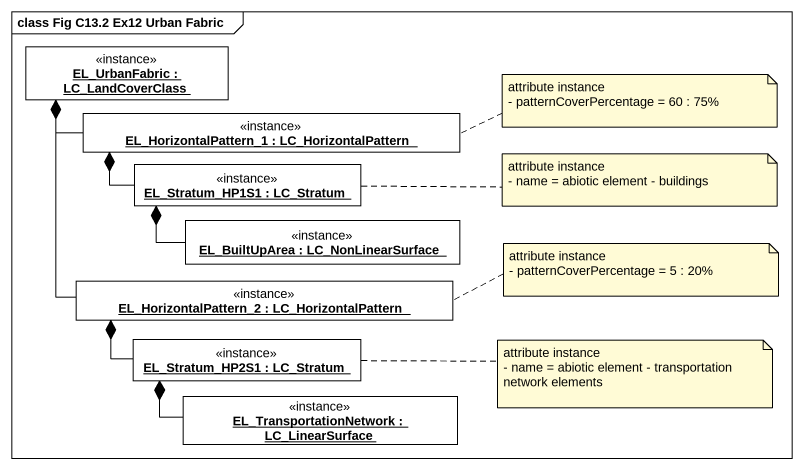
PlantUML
@startuml
mainframe class Fig C13.2 Ex12 Urban Fabric
hide circle
hide empty members
object "EL_UrbanFabric : LC_LandCoverClass" as EL_UrbanFabric <<instance>> #FFFFFF
object "EL_HorizontalPattern_1 : LC_HorizontalPattern" as EL_HorizontalPattern_1 <<instance>> #FFFFFF
object "EL_Stratum_HP1S1 : LC_Stratum" as EL_Stratum_HP1S1 <<instance>> #FFFFFF
object "EL_BuiltUpArea : LC_NonLinearSurface" as EL_BuiltUpArea <<instance>> #FFFFFF
object "EL_HorizontalPattern_2 : LC_HorizontalPattern" as EL_HorizontalPattern_2 <<instance>> #FFFFFF
object "EL_Stratum_HP2S1 : LC_Stratum" as EL_Stratum_HP2S1 <<instance>> #FFFFFF
object "EL_TransportationNetwork : LC_LinearSurface" as EL_TransportationNetwork <<instance>> #FFFFFF
EL_HorizontalPattern_1 -left-* EL_UrbanFabric
EL_Stratum_HP1S1 -up-* EL_HorizontalPattern_1
EL_BuiltUpArea -up-* EL_Stratum_HP1S1
EL_HorizontalPattern_2 -up-* EL_UrbanFabric
EL_Stratum_HP2S1 -up-* EL_HorizontalPattern_2
EL_TransportationNetwork -up-* EL_Stratum_HP2S1
note right of EL_HorizontalPattern_1
  attribute instance
  - patternCoverPercentage = 60 : 75%
end note
note right of EL_Stratum_HP1S1
  attribute instance
  - name = abiotic element - buildings
end note
note right of EL_HorizontalPattern_2
  attribute instance
  - patternCoverPercentage = 5 : 20%
end note
note right of EL_Stratum_HP2S1
  attribute instance
  - name = abiotic element - transportation network elements
end note
@enduml
